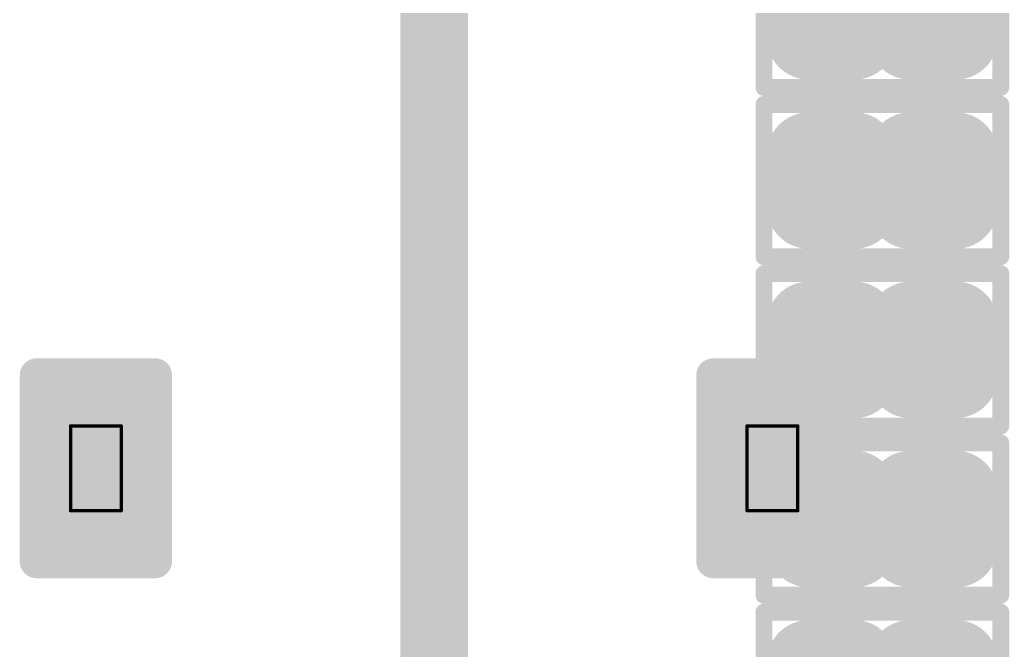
# Model space of a CAD drawing. Header units: millimetres. Extents: x 169 to 355, y 129 to 253.
# Drawn here: x 182.775 to 185.7, y 152.463 to 154.325 of the extents above; entities that cross this region are included whole.
import ezdxf

# ---------------------------------------------------------------- set-up
doc = ezdxf.new("R2010")
doc.units = ezdxf.units.MM
for name, color, linetype in [('BottomLayer', 5, 'Continuous'), ('BottomOverlay', 54, 'Continuous'), ('BottomPaste', 16, 'Continuous'), ('BottomSolder', 6, 'Continuous'), ('Mechanical1', 6, 'Continuous'), ('Mechanical15', 56, 'Continuous'), ('TopLayer', 1, 'Continuous'), ('TopPaste', 8, 'Continuous'), ('TopSolder', 216, 'Continuous')]:
    doc.layers.add(name, color=color, linetype=linetype)

# ---------------------------------------------------------------- blocks, each defined once
blk = doc.blocks.new('R01005_B_576')
at = {"layer": 'BottomLayer', "const_width": 0.0225}
for points in [[(-0.2287, 0.0775, 1), (-0.2063, 0.0775, 1)], [(-0.0937, 0.0775, 1), (-0.0712, 0.0775, 1)], [(0.0712, 0.0775, 1), (0.0937, 0.0775, 1)], [(0.2063, 0.0775, 1), (0.2287, 0.0775, 1)], [(-0.2287, -0.0775, 1), (-0.2063, -0.0775, 1)], [(-0.0937, -0.0775, 1), (-0.0712, -0.0775, 1)], [(0.0712, -0.0775, 1), (0.0937, -0.0775, 1)], [(0.2063, -0.0775, 1), (0.2287, -0.0775, 1)]]:
    blk.add_lwpolyline(points, format="xyb", close=True, dxfattribs=at)
at = {"layer": 'BottomLayer'}
for points in [[(-0.0825, -0.1), (-0.0825, 0.1), (-0.2175, -0.1), (-0.2175, 0.1)], [(0.2175, -0.1), (0.2175, 0.1), (0.0825, -0.1), (0.0825, 0.1)], [(-0.06, -0.0775), (-0.06, 0.0775), (-0.24, -0.0775), (-0.24, 0.0775)], [(0.24, -0.0775), (0.24, 0.0775), (0.06, -0.0775), (0.06, 0.0775)]]:
    blk.add_solid(points, dxfattribs=at)
at = {"layer": 'BottomPaste', "const_width": 0.0225}
for points in [[(-0.2287, 0.0775, 1), (-0.2063, 0.0775, 1)], [(-0.0937, 0.0775, 1), (-0.0712, 0.0775, 1)], [(0.0712, 0.0775, 1), (0.0937, 0.0775, 1)], [(0.2063, 0.0775, 1), (0.2287, 0.0775, 1)], [(-0.2287, -0.0775, 1), (-0.2063, -0.0775, 1)], [(-0.0937, -0.0775, 1), (-0.0712, -0.0775, 1)], [(0.0712, -0.0775, 1), (0.0937, -0.0775, 1)], [(0.2063, -0.0775, 1), (0.2287, -0.0775, 1)]]:
    blk.add_lwpolyline(points, format="xyb", close=True, dxfattribs=at)
at = {"layer": 'BottomPaste'}
for points in [[(-0.0825, -0.1), (-0.0825, 0.1), (-0.2175, -0.1), (-0.2175, 0.1)], [(0.2175, -0.1), (0.2175, 0.1), (0.0825, -0.1), (0.0825, 0.1)], [(-0.06, -0.0775), (-0.06, 0.0775), (-0.24, -0.0775), (-0.24, 0.0775)], [(0.24, -0.0775), (0.24, 0.0775), (0.06, -0.0775), (0.06, 0.0775)]]:
    blk.add_solid(points, dxfattribs=at)
at = {"layer": 'BottomSolder', "const_width": 0.1241}
for points in [[(-0.2795, 0.0775, 1), (-0.1555, 0.0775, 1)], [(-0.1445, 0.0775, 1), (-0.0204, 0.0775, 1)], [(0.0204, 0.0775, 1), (0.1445, 0.0775, 1)], [(0.1555, 0.0775, 1), (0.2795, 0.0775, 1)], [(-0.2795, -0.0775, 1), (-0.1555, -0.0775, 1)], [(-0.1445, -0.0775, 1), (-0.0204, -0.0775, 1)], [(0.0204, -0.0775, 1), (0.1445, -0.0775, 1)], [(0.1555, -0.0775, 1), (0.2795, -0.0775, 1)]]:
    blk.add_lwpolyline(points, format="xyb", close=True, dxfattribs=at)
at = {"layer": 'BottomSolder'}
for points in [[(-0.0825, -0.2016), (-0.0825, 0.2016), (-0.2175, -0.2016), (-0.2175, 0.2016)], [(0.2175, -0.2016), (0.2175, 0.2016), (0.0825, -0.2016), (0.0825, 0.2016)], [(0.0416, -0.0775), (0.0416, 0.0775), (-0.3416, -0.0775), (-0.3416, 0.0775)], [(0.3416, -0.0775), (0.3416, 0.0775), (-0.0416, -0.0775), (-0.0416, 0.0775)]]:
    blk.add_solid(points, dxfattribs=at)
at = {"layer": 'Mechanical1', "const_width": 0.05}
for points in [[(-0.1999, 0.0999), (-0.1999, -0.1001)], [(0.2001, 0.0999), (-0.1999, 0.0999)], [(0.2001, 0.0999), (0.2001, -0.1001)], [(0.2001, -0.1001), (-0.1999, -0.1001)]]:
    blk.add_lwpolyline(points, dxfattribs=at)
at = {"layer": 'Mechanical1', "const_width": 0.025}
for points in [[(-0.2124, 0.0999, 1), (-0.1874, 0.0999, 1)], [(-0.2124, 0.0999, 1), (-0.1874, 0.0999, 1)], [(0.1876, 0.0999, 1), (0.2126, 0.0999, 1)], [(0.1876, 0.0999, 1), (0.2126, 0.0999, 1)], [(-0.2124, -0.1001, 1), (-0.1874, -0.1001, 1)], [(-0.2124, -0.1001, 1), (-0.1874, -0.1001, 1)], [(0.1876, -0.1001, 1), (0.2126, -0.1001, 1)], [(0.1876, -0.1001, 1), (0.2126, -0.1001, 1)]]:
    blk.add_lwpolyline(points, format="xyb", close=True, dxfattribs=at)
at = {"layer": 'Mechanical15', "const_width": 0.05}
for points in [[(-0.35, 0.225), (-0.35, -0.225)], [(0.35, 0.225), (-0.35, 0.225)], [(0.35, 0.225), (0.35, -0.225)], [(0, 0.125), (0, -0.125)], [(0.15, 0), (-0.15, 0)], [(0.35, -0.225), (-0.35, -0.225)]]:
    blk.add_lwpolyline(points, dxfattribs=at)
at = {"layer": 'Mechanical15', "const_width": 0.025}
for points in [[(-0.3625, 0.225, 1), (-0.3375, 0.225, 1)], [(-0.3625, 0.225, 1), (-0.3375, 0.225, 1)], [(0.3375, 0.225, 1), (0.3625, 0.225, 1)], [(0.3375, 0.225, 1), (0.3625, 0.225, 1)], [(-0.0125, 0.125, 1), (0.0125, 0.125, 1)], [(-0.1625, 0, 1), (-0.1375, 0, 1)], [(0.1375, 0, 1), (0.1625, 0, 1)], [(-0.0125, -0.125, 1), (0.0125, -0.125, 1)], [(-0.3625, -0.225, 1), (-0.3375, -0.225, 1)], [(-0.3625, -0.225, 1), (-0.3375, -0.225, 1)], [(0.3375, -0.225, 1), (0.3625, -0.225, 1)], [(0.3375, -0.225, 1), (0.3625, -0.225, 1)]]:
    blk.add_lwpolyline(points, format="xyb", close=True, dxfattribs=at)
blk = doc.blocks.new('R01005_B_577')
at = {"layer": 'BottomLayer', "const_width": 0.0225}
for points in [[(-0.2287, 0.0775, 1), (-0.2063, 0.0775, 1)], [(-0.0937, 0.0775, 1), (-0.0712, 0.0775, 1)], [(0.0712, 0.0775, 1), (0.0937, 0.0775, 1)], [(0.2063, 0.0775, 1), (0.2287, 0.0775, 1)], [(-0.2287, -0.0775, 1), (-0.2063, -0.0775, 1)], [(-0.0937, -0.0775, 1), (-0.0712, -0.0775, 1)], [(0.0712, -0.0775, 1), (0.0937, -0.0775, 1)], [(0.2063, -0.0775, 1), (0.2287, -0.0775, 1)]]:
    blk.add_lwpolyline(points, format="xyb", close=True, dxfattribs=at)
at = {"layer": 'BottomLayer'}
for points in [[(-0.0825, -0.1), (-0.0825, 0.1), (-0.2175, -0.1), (-0.2175, 0.1)], [(0.2175, -0.1), (0.2175, 0.1), (0.0825, -0.1), (0.0825, 0.1)], [(-0.06, -0.0775), (-0.06, 0.0775), (-0.24, -0.0775), (-0.24, 0.0775)], [(0.24, -0.0775), (0.24, 0.0775), (0.06, -0.0775), (0.06, 0.0775)]]:
    blk.add_solid(points, dxfattribs=at)
at = {"layer": 'BottomPaste', "const_width": 0.0225}
for points in [[(-0.2287, 0.0775, 1), (-0.2063, 0.0775, 1)], [(-0.0937, 0.0775, 1), (-0.0712, 0.0775, 1)], [(0.0712, 0.0775, 1), (0.0937, 0.0775, 1)], [(0.2063, 0.0775, 1), (0.2287, 0.0775, 1)], [(-0.2287, -0.0775, 1), (-0.2063, -0.0775, 1)], [(-0.0937, -0.0775, 1), (-0.0712, -0.0775, 1)], [(0.0712, -0.0775, 1), (0.0937, -0.0775, 1)], [(0.2063, -0.0775, 1), (0.2287, -0.0775, 1)]]:
    blk.add_lwpolyline(points, format="xyb", close=True, dxfattribs=at)
at = {"layer": 'BottomPaste'}
for points in [[(-0.0825, -0.1), (-0.0825, 0.1), (-0.2175, -0.1), (-0.2175, 0.1)], [(0.2175, -0.1), (0.2175, 0.1), (0.0825, -0.1), (0.0825, 0.1)], [(-0.06, -0.0775), (-0.06, 0.0775), (-0.24, -0.0775), (-0.24, 0.0775)], [(0.24, -0.0775), (0.24, 0.0775), (0.06, -0.0775), (0.06, 0.0775)]]:
    blk.add_solid(points, dxfattribs=at)
at = {"layer": 'BottomSolder', "const_width": 0.1241}
for points in [[(-0.2795, 0.0775, 1), (-0.1555, 0.0775, 1)], [(-0.1445, 0.0775, 1), (-0.0204, 0.0775, 1)], [(0.0204, 0.0775, 1), (0.1445, 0.0775, 1)], [(0.1555, 0.0775, 1), (0.2795, 0.0775, 1)], [(-0.2795, -0.0775, 1), (-0.1555, -0.0775, 1)], [(-0.1445, -0.0775, 1), (-0.0204, -0.0775, 1)], [(0.0204, -0.0775, 1), (0.1445, -0.0775, 1)], [(0.1555, -0.0775, 1), (0.2795, -0.0775, 1)]]:
    blk.add_lwpolyline(points, format="xyb", close=True, dxfattribs=at)
at = {"layer": 'BottomSolder'}
for points in [[(-0.0825, -0.2016), (-0.0825, 0.2016), (-0.2175, -0.2016), (-0.2175, 0.2016)], [(0.2175, -0.2016), (0.2175, 0.2016), (0.0825, -0.2016), (0.0825, 0.2016)], [(0.0416, -0.0775), (0.0416, 0.0775), (-0.3416, -0.0775), (-0.3416, 0.0775)], [(0.3416, -0.0775), (0.3416, 0.0775), (-0.0416, -0.0775), (-0.0416, 0.0775)]]:
    blk.add_solid(points, dxfattribs=at)
at = {"layer": 'Mechanical1', "const_width": 0.05}
for points in [[(-0.1999, 0.0999), (-0.1999, -0.1001)], [(0.2001, 0.0999), (-0.1999, 0.0999)], [(0.2001, 0.0999), (0.2001, -0.1001)], [(0.2001, -0.1001), (-0.1999, -0.1001)]]:
    blk.add_lwpolyline(points, dxfattribs=at)
at = {"layer": 'Mechanical1', "const_width": 0.025}
for points in [[(-0.2124, 0.0999, 1), (-0.1874, 0.0999, 1)], [(-0.2124, 0.0999, 1), (-0.1874, 0.0999, 1)], [(0.1876, 0.0999, 1), (0.2126, 0.0999, 1)], [(0.1876, 0.0999, 1), (0.2126, 0.0999, 1)], [(-0.2124, -0.1001, 1), (-0.1874, -0.1001, 1)], [(-0.2124, -0.1001, 1), (-0.1874, -0.1001, 1)], [(0.1876, -0.1001, 1), (0.2126, -0.1001, 1)], [(0.1876, -0.1001, 1), (0.2126, -0.1001, 1)]]:
    blk.add_lwpolyline(points, format="xyb", close=True, dxfattribs=at)
at = {"layer": 'Mechanical15', "const_width": 0.05}
for points in [[(-0.35, 0.225), (-0.35, -0.225)], [(0.35, 0.225), (-0.35, 0.225)], [(0.35, 0.225), (0.35, -0.225)], [(0, 0.125), (0, -0.125)], [(0.15, 0), (-0.15, 0)], [(0.35, -0.225), (-0.35, -0.225)]]:
    blk.add_lwpolyline(points, dxfattribs=at)
at = {"layer": 'Mechanical15', "const_width": 0.025}
for points in [[(-0.3625, 0.225, 1), (-0.3375, 0.225, 1)], [(-0.3625, 0.225, 1), (-0.3375, 0.225, 1)], [(0.3375, 0.225, 1), (0.3625, 0.225, 1)], [(0.3375, 0.225, 1), (0.3625, 0.225, 1)], [(-0.0125, 0.125, 1), (0.0125, 0.125, 1)], [(-0.1625, 0, 1), (-0.1375, 0, 1)], [(0.1375, 0, 1), (0.1625, 0, 1)], [(-0.0125, -0.125, 1), (0.0125, -0.125, 1)], [(-0.3625, -0.225, 1), (-0.3375, -0.225, 1)], [(-0.3625, -0.225, 1), (-0.3375, -0.225, 1)], [(0.3375, -0.225, 1), (0.3625, -0.225, 1)], [(0.3375, -0.225, 1), (0.3625, -0.225, 1)]]:
    blk.add_lwpolyline(points, format="xyb", close=True, dxfattribs=at)
blk = doc.blocks.new('R01005_B_578')
at = {"layer": 'BottomLayer', "const_width": 0.0225}
for points in [[(-0.2287, 0.0775, 1), (-0.2063, 0.0775, 1)], [(-0.0937, 0.0775, 1), (-0.0712, 0.0775, 1)], [(0.0712, 0.0775, 1), (0.0937, 0.0775, 1)], [(0.2063, 0.0775, 1), (0.2287, 0.0775, 1)], [(-0.2287, -0.0775, 1), (-0.2063, -0.0775, 1)], [(-0.0937, -0.0775, 1), (-0.0712, -0.0775, 1)], [(0.0712, -0.0775, 1), (0.0937, -0.0775, 1)], [(0.2063, -0.0775, 1), (0.2287, -0.0775, 1)]]:
    blk.add_lwpolyline(points, format="xyb", close=True, dxfattribs=at)
at = {"layer": 'BottomLayer'}
for points in [[(-0.0825, -0.1), (-0.0825, 0.1), (-0.2175, -0.1), (-0.2175, 0.1)], [(0.2175, -0.1), (0.2175, 0.1), (0.0825, -0.1), (0.0825, 0.1)], [(-0.06, -0.0775), (-0.06, 0.0775), (-0.24, -0.0775), (-0.24, 0.0775)], [(0.24, -0.0775), (0.24, 0.0775), (0.06, -0.0775), (0.06, 0.0775)]]:
    blk.add_solid(points, dxfattribs=at)
at = {"layer": 'BottomPaste', "const_width": 0.0225}
for points in [[(-0.2287, 0.0775, 1), (-0.2063, 0.0775, 1)], [(-0.0937, 0.0775, 1), (-0.0712, 0.0775, 1)], [(0.0712, 0.0775, 1), (0.0937, 0.0775, 1)], [(0.2063, 0.0775, 1), (0.2287, 0.0775, 1)], [(-0.2287, -0.0775, 1), (-0.2063, -0.0775, 1)], [(-0.0937, -0.0775, 1), (-0.0712, -0.0775, 1)], [(0.0712, -0.0775, 1), (0.0937, -0.0775, 1)], [(0.2063, -0.0775, 1), (0.2287, -0.0775, 1)]]:
    blk.add_lwpolyline(points, format="xyb", close=True, dxfattribs=at)
at = {"layer": 'BottomPaste'}
for points in [[(-0.0825, -0.1), (-0.0825, 0.1), (-0.2175, -0.1), (-0.2175, 0.1)], [(0.2175, -0.1), (0.2175, 0.1), (0.0825, -0.1), (0.0825, 0.1)], [(-0.06, -0.0775), (-0.06, 0.0775), (-0.24, -0.0775), (-0.24, 0.0775)], [(0.24, -0.0775), (0.24, 0.0775), (0.06, -0.0775), (0.06, 0.0775)]]:
    blk.add_solid(points, dxfattribs=at)
at = {"layer": 'BottomSolder', "const_width": 0.1241}
for points in [[(-0.2795, 0.0775, 1), (-0.1555, 0.0775, 1)], [(-0.1445, 0.0775, 1), (-0.0204, 0.0775, 1)], [(0.0204, 0.0775, 1), (0.1445, 0.0775, 1)], [(0.1555, 0.0775, 1), (0.2795, 0.0775, 1)], [(-0.2795, -0.0775, 1), (-0.1555, -0.0775, 1)], [(-0.1445, -0.0775, 1), (-0.0204, -0.0775, 1)], [(0.0204, -0.0775, 1), (0.1445, -0.0775, 1)], [(0.1555, -0.0775, 1), (0.2795, -0.0775, 1)]]:
    blk.add_lwpolyline(points, format="xyb", close=True, dxfattribs=at)
at = {"layer": 'BottomSolder'}
for points in [[(-0.0825, -0.2016), (-0.0825, 0.2016), (-0.2175, -0.2016), (-0.2175, 0.2016)], [(0.2175, -0.2016), (0.2175, 0.2016), (0.0825, -0.2016), (0.0825, 0.2016)], [(0.0416, -0.0775), (0.0416, 0.0775), (-0.3416, -0.0775), (-0.3416, 0.0775)], [(0.3416, -0.0775), (0.3416, 0.0775), (-0.0416, -0.0775), (-0.0416, 0.0775)]]:
    blk.add_solid(points, dxfattribs=at)
at = {"layer": 'Mechanical1', "const_width": 0.05}
for points in [[(-0.1999, 0.0999), (-0.1999, -0.1001)], [(0.2001, 0.0999), (-0.1999, 0.0999)], [(0.2001, 0.0999), (0.2001, -0.1001)], [(0.2001, -0.1001), (-0.1999, -0.1001)]]:
    blk.add_lwpolyline(points, dxfattribs=at)
at = {"layer": 'Mechanical1', "const_width": 0.025}
for points in [[(-0.2124, 0.0999, 1), (-0.1874, 0.0999, 1)], [(-0.2124, 0.0999, 1), (-0.1874, 0.0999, 1)], [(0.1876, 0.0999, 1), (0.2126, 0.0999, 1)], [(0.1876, 0.0999, 1), (0.2126, 0.0999, 1)], [(-0.2124, -0.1001, 1), (-0.1874, -0.1001, 1)], [(-0.2124, -0.1001, 1), (-0.1874, -0.1001, 1)], [(0.1876, -0.1001, 1), (0.2126, -0.1001, 1)], [(0.1876, -0.1001, 1), (0.2126, -0.1001, 1)]]:
    blk.add_lwpolyline(points, format="xyb", close=True, dxfattribs=at)
at = {"layer": 'Mechanical15', "const_width": 0.05}
for points in [[(-0.35, 0.225), (-0.35, -0.225)], [(0.35, 0.225), (-0.35, 0.225)], [(0.35, 0.225), (0.35, -0.225)], [(0, 0.125), (0, -0.125)], [(0.15, 0), (-0.15, 0)], [(0.35, -0.225), (-0.35, -0.225)]]:
    blk.add_lwpolyline(points, dxfattribs=at)
at = {"layer": 'Mechanical15', "const_width": 0.025}
for points in [[(-0.3625, 0.225, 1), (-0.3375, 0.225, 1)], [(-0.3625, 0.225, 1), (-0.3375, 0.225, 1)], [(0.3375, 0.225, 1), (0.3625, 0.225, 1)], [(0.3375, 0.225, 1), (0.3625, 0.225, 1)], [(-0.0125, 0.125, 1), (0.0125, 0.125, 1)], [(-0.1625, 0, 1), (-0.1375, 0, 1)], [(0.1375, 0, 1), (0.1625, 0, 1)], [(-0.0125, -0.125, 1), (0.0125, -0.125, 1)], [(-0.3625, -0.225, 1), (-0.3375, -0.225, 1)], [(-0.3625, -0.225, 1), (-0.3375, -0.225, 1)], [(0.3375, -0.225, 1), (0.3625, -0.225, 1)], [(0.3375, -0.225, 1), (0.3625, -0.225, 1)]]:
    blk.add_lwpolyline(points, format="xyb", close=True, dxfattribs=at)
blk = doc.blocks.new('R01005_B_592')
at = {"layer": 'BottomLayer', "const_width": 0.0225}
for points in [[(-0.2287, 0.0775, 1), (-0.2063, 0.0775, 1)], [(-0.0937, 0.0775, 1), (-0.0712, 0.0775, 1)], [(0.0712, 0.0775, 1), (0.0937, 0.0775, 1)], [(0.2063, 0.0775, 1), (0.2287, 0.0775, 1)], [(-0.2287, -0.0775, 1), (-0.2063, -0.0775, 1)], [(-0.0937, -0.0775, 1), (-0.0712, -0.0775, 1)], [(0.0712, -0.0775, 1), (0.0937, -0.0775, 1)], [(0.2063, -0.0775, 1), (0.2287, -0.0775, 1)]]:
    blk.add_lwpolyline(points, format="xyb", close=True, dxfattribs=at)
at = {"layer": 'BottomLayer'}
for points in [[(-0.0825, -0.1), (-0.0825, 0.1), (-0.2175, -0.1), (-0.2175, 0.1)], [(0.2175, -0.1), (0.2175, 0.1), (0.0825, -0.1), (0.0825, 0.1)], [(-0.06, -0.0775), (-0.06, 0.0775), (-0.24, -0.0775), (-0.24, 0.0775)], [(0.24, -0.0775), (0.24, 0.0775), (0.06, -0.0775), (0.06, 0.0775)]]:
    blk.add_solid(points, dxfattribs=at)
at = {"layer": 'BottomPaste', "const_width": 0.0225}
for points in [[(-0.2287, 0.0775, 1), (-0.2063, 0.0775, 1)], [(-0.0937, 0.0775, 1), (-0.0712, 0.0775, 1)], [(0.0712, 0.0775, 1), (0.0937, 0.0775, 1)], [(0.2063, 0.0775, 1), (0.2287, 0.0775, 1)], [(-0.2287, -0.0775, 1), (-0.2063, -0.0775, 1)], [(-0.0937, -0.0775, 1), (-0.0712, -0.0775, 1)], [(0.0712, -0.0775, 1), (0.0937, -0.0775, 1)], [(0.2063, -0.0775, 1), (0.2287, -0.0775, 1)]]:
    blk.add_lwpolyline(points, format="xyb", close=True, dxfattribs=at)
at = {"layer": 'BottomPaste'}
for points in [[(-0.0825, -0.1), (-0.0825, 0.1), (-0.2175, -0.1), (-0.2175, 0.1)], [(0.2175, -0.1), (0.2175, 0.1), (0.0825, -0.1), (0.0825, 0.1)], [(-0.06, -0.0775), (-0.06, 0.0775), (-0.24, -0.0775), (-0.24, 0.0775)], [(0.24, -0.0775), (0.24, 0.0775), (0.06, -0.0775), (0.06, 0.0775)]]:
    blk.add_solid(points, dxfattribs=at)
at = {"layer": 'BottomSolder', "const_width": 0.1241}
for points in [[(-0.2795, 0.0775, 1), (-0.1555, 0.0775, 1)], [(-0.1445, 0.0775, 1), (-0.0204, 0.0775, 1)], [(0.0204, 0.0775, 1), (0.1445, 0.0775, 1)], [(0.1555, 0.0775, 1), (0.2795, 0.0775, 1)], [(-0.2795, -0.0775, 1), (-0.1555, -0.0775, 1)], [(-0.1445, -0.0775, 1), (-0.0204, -0.0775, 1)], [(0.0204, -0.0775, 1), (0.1445, -0.0775, 1)], [(0.1555, -0.0775, 1), (0.2795, -0.0775, 1)]]:
    blk.add_lwpolyline(points, format="xyb", close=True, dxfattribs=at)
at = {"layer": 'BottomSolder'}
for points in [[(-0.0825, -0.2016), (-0.0825, 0.2016), (-0.2175, -0.2016), (-0.2175, 0.2016)], [(0.2175, -0.2016), (0.2175, 0.2016), (0.0825, -0.2016), (0.0825, 0.2016)], [(0.0416, -0.0775), (0.0416, 0.0775), (-0.3416, -0.0775), (-0.3416, 0.0775)], [(0.3416, -0.0775), (0.3416, 0.0775), (-0.0416, -0.0775), (-0.0416, 0.0775)]]:
    blk.add_solid(points, dxfattribs=at)
at = {"layer": 'Mechanical1', "const_width": 0.05}
for points in [[(-0.1999, 0.0999), (-0.1999, -0.1001)], [(0.2001, 0.0999), (-0.1999, 0.0999)], [(0.2001, 0.0999), (0.2001, -0.1001)], [(0.2001, -0.1001), (-0.1999, -0.1001)]]:
    blk.add_lwpolyline(points, dxfattribs=at)
at = {"layer": 'Mechanical1', "const_width": 0.025}
for points in [[(-0.2124, 0.0999, 1), (-0.1874, 0.0999, 1)], [(-0.2124, 0.0999, 1), (-0.1874, 0.0999, 1)], [(0.1876, 0.0999, 1), (0.2126, 0.0999, 1)], [(0.1876, 0.0999, 1), (0.2126, 0.0999, 1)], [(-0.2124, -0.1001, 1), (-0.1874, -0.1001, 1)], [(-0.2124, -0.1001, 1), (-0.1874, -0.1001, 1)], [(0.1876, -0.1001, 1), (0.2126, -0.1001, 1)], [(0.1876, -0.1001, 1), (0.2126, -0.1001, 1)]]:
    blk.add_lwpolyline(points, format="xyb", close=True, dxfattribs=at)
at = {"layer": 'Mechanical15', "const_width": 0.05}
for points in [[(-0.35, 0.225), (-0.35, -0.225)], [(0.35, 0.225), (-0.35, 0.225)], [(0.35, 0.225), (0.35, -0.225)], [(0, 0.125), (0, -0.125)], [(0.15, 0), (-0.15, 0)], [(0.35, -0.225), (-0.35, -0.225)]]:
    blk.add_lwpolyline(points, dxfattribs=at)
at = {"layer": 'Mechanical15', "const_width": 0.025}
for points in [[(-0.3625, 0.225, 1), (-0.3375, 0.225, 1)], [(-0.3625, 0.225, 1), (-0.3375, 0.225, 1)], [(0.3375, 0.225, 1), (0.3625, 0.225, 1)], [(0.3375, 0.225, 1), (0.3625, 0.225, 1)], [(-0.0125, 0.125, 1), (0.0125, 0.125, 1)], [(-0.1625, 0, 1), (-0.1375, 0, 1)], [(0.1375, 0, 1), (0.1625, 0, 1)], [(-0.0125, -0.125, 1), (0.0125, -0.125, 1)], [(-0.3625, -0.225, 1), (-0.3375, -0.225, 1)], [(-0.3625, -0.225, 1), (-0.3375, -0.225, 1)], [(0.3375, -0.225, 1), (0.3625, -0.225, 1)], [(0.3375, -0.225, 1), (0.3625, -0.225, 1)]]:
    blk.add_lwpolyline(points, format="xyb", close=True, dxfattribs=at)
blk = doc.blocks.new('R01005_B_593')
at = {"layer": 'BottomLayer', "const_width": 0.0225}
for points in [[(-0.2287, 0.0775, 1), (-0.2063, 0.0775, 1)], [(-0.0937, 0.0775, 1), (-0.0712, 0.0775, 1)], [(0.0712, 0.0775, 1), (0.0937, 0.0775, 1)], [(0.2063, 0.0775, 1), (0.2287, 0.0775, 1)], [(-0.2287, -0.0775, 1), (-0.2063, -0.0775, 1)], [(-0.0937, -0.0775, 1), (-0.0712, -0.0775, 1)], [(0.0712, -0.0775, 1), (0.0937, -0.0775, 1)], [(0.2063, -0.0775, 1), (0.2287, -0.0775, 1)]]:
    blk.add_lwpolyline(points, format="xyb", close=True, dxfattribs=at)
at = {"layer": 'BottomLayer'}
for points in [[(-0.0825, -0.1), (-0.0825, 0.1), (-0.2175, -0.1), (-0.2175, 0.1)], [(0.2175, -0.1), (0.2175, 0.1), (0.0825, -0.1), (0.0825, 0.1)], [(-0.06, -0.0775), (-0.06, 0.0775), (-0.24, -0.0775), (-0.24, 0.0775)], [(0.24, -0.0775), (0.24, 0.0775), (0.06, -0.0775), (0.06, 0.0775)]]:
    blk.add_solid(points, dxfattribs=at)
at = {"layer": 'BottomPaste', "const_width": 0.0225}
for points in [[(-0.2287, 0.0775, 1), (-0.2063, 0.0775, 1)], [(-0.0937, 0.0775, 1), (-0.0712, 0.0775, 1)], [(0.0712, 0.0775, 1), (0.0937, 0.0775, 1)], [(0.2063, 0.0775, 1), (0.2287, 0.0775, 1)], [(-0.2287, -0.0775, 1), (-0.2063, -0.0775, 1)], [(-0.0937, -0.0775, 1), (-0.0712, -0.0775, 1)], [(0.0712, -0.0775, 1), (0.0937, -0.0775, 1)], [(0.2063, -0.0775, 1), (0.2287, -0.0775, 1)]]:
    blk.add_lwpolyline(points, format="xyb", close=True, dxfattribs=at)
at = {"layer": 'BottomPaste'}
for points in [[(-0.0825, -0.1), (-0.0825, 0.1), (-0.2175, -0.1), (-0.2175, 0.1)], [(0.2175, -0.1), (0.2175, 0.1), (0.0825, -0.1), (0.0825, 0.1)], [(-0.06, -0.0775), (-0.06, 0.0775), (-0.24, -0.0775), (-0.24, 0.0775)], [(0.24, -0.0775), (0.24, 0.0775), (0.06, -0.0775), (0.06, 0.0775)]]:
    blk.add_solid(points, dxfattribs=at)
at = {"layer": 'BottomSolder', "const_width": 0.1241}
for points in [[(-0.2795, 0.0775, 1), (-0.1555, 0.0775, 1)], [(-0.1445, 0.0775, 1), (-0.0204, 0.0775, 1)], [(0.0204, 0.0775, 1), (0.1445, 0.0775, 1)], [(0.1555, 0.0775, 1), (0.2795, 0.0775, 1)], [(-0.2795, -0.0775, 1), (-0.1555, -0.0775, 1)], [(-0.1445, -0.0775, 1), (-0.0204, -0.0775, 1)], [(0.0204, -0.0775, 1), (0.1445, -0.0775, 1)], [(0.1555, -0.0775, 1), (0.2795, -0.0775, 1)]]:
    blk.add_lwpolyline(points, format="xyb", close=True, dxfattribs=at)
at = {"layer": 'BottomSolder'}
for points in [[(-0.0825, -0.2016), (-0.0825, 0.2016), (-0.2175, -0.2016), (-0.2175, 0.2016)], [(0.2175, -0.2016), (0.2175, 0.2016), (0.0825, -0.2016), (0.0825, 0.2016)], [(0.0416, -0.0775), (0.0416, 0.0775), (-0.3416, -0.0775), (-0.3416, 0.0775)], [(0.3416, -0.0775), (0.3416, 0.0775), (-0.0416, -0.0775), (-0.0416, 0.0775)]]:
    blk.add_solid(points, dxfattribs=at)
at = {"layer": 'Mechanical1', "const_width": 0.05}
for points in [[(-0.1999, 0.0999), (-0.1999, -0.1001)], [(0.2001, 0.0999), (-0.1999, 0.0999)], [(0.2001, 0.0999), (0.2001, -0.1001)], [(0.2001, -0.1001), (-0.1999, -0.1001)]]:
    blk.add_lwpolyline(points, dxfattribs=at)
at = {"layer": 'Mechanical1', "const_width": 0.025}
for points in [[(-0.2124, 0.0999, 1), (-0.1874, 0.0999, 1)], [(-0.2124, 0.0999, 1), (-0.1874, 0.0999, 1)], [(0.1876, 0.0999, 1), (0.2126, 0.0999, 1)], [(0.1876, 0.0999, 1), (0.2126, 0.0999, 1)], [(-0.2124, -0.1001, 1), (-0.1874, -0.1001, 1)], [(-0.2124, -0.1001, 1), (-0.1874, -0.1001, 1)], [(0.1876, -0.1001, 1), (0.2126, -0.1001, 1)], [(0.1876, -0.1001, 1), (0.2126, -0.1001, 1)]]:
    blk.add_lwpolyline(points, format="xyb", close=True, dxfattribs=at)
at = {"layer": 'Mechanical15', "const_width": 0.05}
for points in [[(-0.35, 0.225), (-0.35, -0.225)], [(0.35, 0.225), (-0.35, 0.225)], [(0.35, 0.225), (0.35, -0.225)], [(0, 0.125), (0, -0.125)], [(0.15, 0), (-0.15, 0)], [(0.35, -0.225), (-0.35, -0.225)]]:
    blk.add_lwpolyline(points, dxfattribs=at)
at = {"layer": 'Mechanical15', "const_width": 0.025}
for points in [[(-0.3625, 0.225, 1), (-0.3375, 0.225, 1)], [(-0.3625, 0.225, 1), (-0.3375, 0.225, 1)], [(0.3375, 0.225, 1), (0.3625, 0.225, 1)], [(0.3375, 0.225, 1), (0.3625, 0.225, 1)], [(-0.0125, 0.125, 1), (0.0125, 0.125, 1)], [(-0.1625, 0, 1), (-0.1375, 0, 1)], [(0.1375, 0, 1), (0.1625, 0, 1)], [(-0.0125, -0.125, 1), (0.0125, -0.125, 1)], [(-0.3625, -0.225, 1), (-0.3375, -0.225, 1)], [(-0.3625, -0.225, 1), (-0.3375, -0.225, 1)], [(0.3375, -0.225, 1), (0.3625, -0.225, 1)], [(0.3375, -0.225, 1), (0.3625, -0.225, 1)]]:
    blk.add_lwpolyline(points, format="xyb", close=True, dxfattribs=at)
blk = doc.blocks.new('R03015_1410')
at = {"layer": 'Mechanical1'}
for points, const_width in [([(-0.1499, 0.0751), (0.15, 0.0751)], 0.05), ([(-0.1499, 0.0751), (-0.1499, -0.0749)], 0.05), ([(0.15, 0.0751), (0.15, -0.0749)], 0.05), ([(-0.125, 0.075), (0.125, 0.075)], 0.01), ([(-0.125, 0.075), (-0.125, -0.075)], 0.01), ([(0.125, 0.075), (0.125, -0.075)], 0.01), ([(-0.1499, -0.0749), (0.15, -0.0749)], 0.05), ([(-0.125, -0.075), (0.125, -0.075)], 0.01)]:
    blk.add_lwpolyline(points, dxfattribs=dict(at, const_width=const_width))
for points, const_width in [([(-0.1624, 0.0751, 1), (-0.1374, 0.0751, 1)], 0.025), ([(-0.1624, 0.0751, 1), (-0.1374, 0.0751, 1)], 0.025), ([(0.1375, 0.0751, 1), (0.1625, 0.0751, 1)], 0.025), ([(0.1375, 0.0751, 1), (0.1625, 0.0751, 1)], 0.025), ([(-0.1275, 0.075, 1), (-0.1225, 0.075, 1)], 0.005), ([(-0.1275, 0.075, 1), (-0.1225, 0.075, 1)], 0.005), ([(0.1225, 0.075, 1), (0.1275, 0.075, 1)], 0.005), ([(0.1225, 0.075, 1), (0.1275, 0.075, 1)], 0.005), ([(-0.1624, -0.0749, 1), (-0.1374, -0.0749, 1)], 0.025), ([(-0.1624, -0.0749, 1), (-0.1374, -0.0749, 1)], 0.025), ([(0.1375, -0.0749, 1), (0.1625, -0.0749, 1)], 0.025), ([(0.1375, -0.0749, 1), (0.1625, -0.0749, 1)], 0.025), ([(-0.1275, -0.075, 1), (-0.1225, -0.075, 1)], 0.005), ([(-0.1275, -0.075, 1), (-0.1225, -0.075, 1)], 0.005), ([(0.1225, -0.075, 1), (0.1275, -0.075, 1)], 0.005), ([(0.1225, -0.075, 1), (0.1275, -0.075, 1)], 0.005)]:
    blk.add_lwpolyline(points, format="xyb", close=True, dxfattribs=dict(at, const_width=const_width))
at = {"layer": 'Mechanical15', "const_width": 0.1}
for points in [[(-0.275, 0.175), (0.275, 0.175)], [(-0.275, 0.175), (-0.275, -0.175)], [(0.275, 0.175), (0.275, -0.175)], [(-0.275, -0.175), (0.275, -0.175)]]:
    blk.add_lwpolyline(points, dxfattribs=at)
at = {"layer": 'Mechanical15', "const_width": 0.05}
for points in [[(-0.3, 0.175, 1), (-0.25, 0.175, 1)], [(-0.3, 0.175, 1), (-0.25, 0.175, 1)], [(0.25, 0.175, 1), (0.3, 0.175, 1)], [(0.25, 0.175, 1), (0.3, 0.175, 1)], [(-0.3, -0.175, 1), (-0.25, -0.175, 1)], [(-0.3, -0.175, 1), (-0.25, -0.175, 1)], [(0.25, -0.175, 1), (0.3, -0.175, 1)], [(0.25, -0.175, 1), (0.3, -0.175, 1)]]:
    blk.add_lwpolyline(points, format="xyb", close=True, dxfattribs=at)
at = {"layer": 'TopLayer', "const_width": 0.025}
for points in [[(-0.1575, 0.05, 1), (-0.1325, 0.05, 1)], [(-0.1075, 0.05, 1), (-0.0825, 0.05, 1)], [(0.0825, 0.05, 1), (0.1075, 0.05, 1)], [(0.1325, 0.05, 1), (0.1575, 0.05, 1)], [(-0.1575, -0.05, 1), (-0.1325, -0.05, 1)], [(-0.1075, -0.05, 1), (-0.0825, -0.05, 1)], [(0.0825, -0.05, 1), (0.1075, -0.05, 1)], [(0.1325, -0.05, 1), (0.1575, -0.05, 1)]]:
    blk.add_lwpolyline(points, format="xyb", close=True, dxfattribs=at)
at = {"layer": 'TopLayer'}
for points in [[(-0.145, 0.075), (-0.145, -0.075), (-0.095, 0.075), (-0.095, -0.075)], [(0.095, 0.075), (0.095, -0.075), (0.145, 0.075), (0.145, -0.075)], [(-0.17, 0.05), (-0.17, -0.05), (-0.07, 0.05), (-0.07, -0.05)], [(0.07, 0.05), (0.07, -0.05), (0.17, 0.05), (0.17, -0.05)]]:
    blk.add_solid(points, dxfattribs=at)
at = {"layer": 'TopPaste', "const_width": 0.025}
for points in [[(-0.1575, 0.05, 1), (-0.1325, 0.05, 1)], [(-0.1075, 0.05, 1), (-0.0825, 0.05, 1)], [(0.0825, 0.05, 1), (0.1075, 0.05, 1)], [(0.1325, 0.05, 1), (0.1575, 0.05, 1)], [(-0.1575, -0.05, 1), (-0.1325, -0.05, 1)], [(-0.1075, -0.05, 1), (-0.0825, -0.05, 1)], [(0.0825, -0.05, 1), (0.1075, -0.05, 1)], [(0.1325, -0.05, 1), (0.1575, -0.05, 1)]]:
    blk.add_lwpolyline(points, format="xyb", close=True, dxfattribs=at)
at = {"layer": 'TopPaste'}
for points in [[(-0.145, 0.075), (-0.145, -0.075), (-0.095, 0.075), (-0.095, -0.075)], [(0.095, 0.075), (0.095, -0.075), (0.145, 0.075), (0.145, -0.075)], [(-0.17, 0.05), (-0.17, -0.05), (-0.07, 0.05), (-0.07, -0.05)], [(0.07, 0.05), (0.07, -0.05), (0.17, 0.05), (0.17, -0.05)]]:
    blk.add_solid(points, dxfattribs=at)
at = {"layer": 'TopSolder', "const_width": 0.1266}
for points in [[(-0.2083, 0.05, 1), (-0.0817, 0.05, 1)], [(-0.1583, 0.05, 1), (-0.0317, 0.05, 1)], [(0.0317, 0.05, 1), (0.1583, 0.05, 1)], [(0.0817, 0.05, 1), (0.2083, 0.05, 1)], [(-0.2083, -0.05, 1), (-0.0817, -0.05, 1)], [(-0.1583, -0.05, 1), (-0.0317, -0.05, 1)], [(0.0317, -0.05, 1), (0.1583, -0.05, 1)], [(0.0817, -0.05, 1), (0.2083, -0.05, 1)]]:
    blk.add_lwpolyline(points, format="xyb", close=True, dxfattribs=at)
at = {"layer": 'TopSolder'}
for points in [[(-0.145, 0.1766), (-0.145, -0.1766), (-0.095, 0.1766), (-0.095, -0.1766)], [(0.095, 0.1766), (0.095, -0.1766), (0.145, 0.1766), (0.145, -0.1766)], [(-0.2716, 0.05), (-0.2716, -0.05), (0.0316, 0.05), (0.0316, -0.05)], [(-0.0316, 0.05), (-0.0316, -0.05), (0.2716, 0.05), (0.2716, -0.05)]]:
    blk.add_solid(points, dxfattribs=at)
blk = doc.blocks.new('R03015_1411')
at = {"layer": 'Mechanical1'}
for points, const_width in [([(-0.1499, 0.0751), (0.15, 0.0751)], 0.05), ([(-0.1499, 0.0751), (-0.1499, -0.0749)], 0.05), ([(0.15, 0.0751), (0.15, -0.0749)], 0.05), ([(-0.125, 0.075), (0.125, 0.075)], 0.01), ([(-0.125, 0.075), (-0.125, -0.075)], 0.01), ([(0.125, 0.075), (0.125, -0.075)], 0.01), ([(-0.1499, -0.0749), (0.15, -0.0749)], 0.05), ([(-0.125, -0.075), (0.125, -0.075)], 0.01)]:
    blk.add_lwpolyline(points, dxfattribs=dict(at, const_width=const_width))
for points, const_width in [([(-0.1624, 0.0751, 1), (-0.1374, 0.0751, 1)], 0.025), ([(-0.1624, 0.0751, 1), (-0.1374, 0.0751, 1)], 0.025), ([(0.1375, 0.0751, 1), (0.1625, 0.0751, 1)], 0.025), ([(0.1375, 0.0751, 1), (0.1625, 0.0751, 1)], 0.025), ([(-0.1275, 0.075, 1), (-0.1225, 0.075, 1)], 0.005), ([(-0.1275, 0.075, 1), (-0.1225, 0.075, 1)], 0.005), ([(0.1225, 0.075, 1), (0.1275, 0.075, 1)], 0.005), ([(0.1225, 0.075, 1), (0.1275, 0.075, 1)], 0.005), ([(-0.1624, -0.0749, 1), (-0.1374, -0.0749, 1)], 0.025), ([(-0.1624, -0.0749, 1), (-0.1374, -0.0749, 1)], 0.025), ([(0.1375, -0.0749, 1), (0.1625, -0.0749, 1)], 0.025), ([(0.1375, -0.0749, 1), (0.1625, -0.0749, 1)], 0.025), ([(-0.1275, -0.075, 1), (-0.1225, -0.075, 1)], 0.005), ([(-0.1275, -0.075, 1), (-0.1225, -0.075, 1)], 0.005), ([(0.1225, -0.075, 1), (0.1275, -0.075, 1)], 0.005), ([(0.1225, -0.075, 1), (0.1275, -0.075, 1)], 0.005)]:
    blk.add_lwpolyline(points, format="xyb", close=True, dxfattribs=dict(at, const_width=const_width))
at = {"layer": 'Mechanical15', "const_width": 0.1}
for points in [[(-0.275, 0.175), (0.275, 0.175)], [(-0.275, 0.175), (-0.275, -0.175)], [(0.275, 0.175), (0.275, -0.175)], [(-0.275, -0.175), (0.275, -0.175)]]:
    blk.add_lwpolyline(points, dxfattribs=at)
at = {"layer": 'Mechanical15', "const_width": 0.05}
for points in [[(-0.3, 0.175, 1), (-0.25, 0.175, 1)], [(-0.3, 0.175, 1), (-0.25, 0.175, 1)], [(0.25, 0.175, 1), (0.3, 0.175, 1)], [(0.25, 0.175, 1), (0.3, 0.175, 1)], [(-0.3, -0.175, 1), (-0.25, -0.175, 1)], [(-0.3, -0.175, 1), (-0.25, -0.175, 1)], [(0.25, -0.175, 1), (0.3, -0.175, 1)], [(0.25, -0.175, 1), (0.3, -0.175, 1)]]:
    blk.add_lwpolyline(points, format="xyb", close=True, dxfattribs=at)
at = {"layer": 'TopLayer', "const_width": 0.025}
for points in [[(-0.1575, 0.05, 1), (-0.1325, 0.05, 1)], [(-0.1075, 0.05, 1), (-0.0825, 0.05, 1)], [(0.0825, 0.05, 1), (0.1075, 0.05, 1)], [(0.1325, 0.05, 1), (0.1575, 0.05, 1)], [(-0.1575, -0.05, 1), (-0.1325, -0.05, 1)], [(-0.1075, -0.05, 1), (-0.0825, -0.05, 1)], [(0.0825, -0.05, 1), (0.1075, -0.05, 1)], [(0.1325, -0.05, 1), (0.1575, -0.05, 1)]]:
    blk.add_lwpolyline(points, format="xyb", close=True, dxfattribs=at)
at = {"layer": 'TopLayer'}
for points in [[(-0.145, 0.075), (-0.145, -0.075), (-0.095, 0.075), (-0.095, -0.075)], [(0.095, 0.075), (0.095, -0.075), (0.145, 0.075), (0.145, -0.075)], [(-0.17, 0.05), (-0.17, -0.05), (-0.07, 0.05), (-0.07, -0.05)], [(0.07, 0.05), (0.07, -0.05), (0.17, 0.05), (0.17, -0.05)]]:
    blk.add_solid(points, dxfattribs=at)
at = {"layer": 'TopPaste', "const_width": 0.025}
for points in [[(-0.1575, 0.05, 1), (-0.1325, 0.05, 1)], [(-0.1075, 0.05, 1), (-0.0825, 0.05, 1)], [(0.0825, 0.05, 1), (0.1075, 0.05, 1)], [(0.1325, 0.05, 1), (0.1575, 0.05, 1)], [(-0.1575, -0.05, 1), (-0.1325, -0.05, 1)], [(-0.1075, -0.05, 1), (-0.0825, -0.05, 1)], [(0.0825, -0.05, 1), (0.1075, -0.05, 1)], [(0.1325, -0.05, 1), (0.1575, -0.05, 1)]]:
    blk.add_lwpolyline(points, format="xyb", close=True, dxfattribs=at)
at = {"layer": 'TopPaste'}
for points in [[(-0.145, 0.075), (-0.145, -0.075), (-0.095, 0.075), (-0.095, -0.075)], [(0.095, 0.075), (0.095, -0.075), (0.145, 0.075), (0.145, -0.075)], [(-0.17, 0.05), (-0.17, -0.05), (-0.07, 0.05), (-0.07, -0.05)], [(0.07, 0.05), (0.07, -0.05), (0.17, 0.05), (0.17, -0.05)]]:
    blk.add_solid(points, dxfattribs=at)
at = {"layer": 'TopSolder', "const_width": 0.1266}
for points in [[(-0.2083, 0.05, 1), (-0.0817, 0.05, 1)], [(-0.1583, 0.05, 1), (-0.0317, 0.05, 1)], [(0.0317, 0.05, 1), (0.1583, 0.05, 1)], [(0.0817, 0.05, 1), (0.2083, 0.05, 1)], [(-0.2083, -0.05, 1), (-0.0817, -0.05, 1)], [(-0.1583, -0.05, 1), (-0.0317, -0.05, 1)], [(0.0317, -0.05, 1), (0.1583, -0.05, 1)], [(0.0817, -0.05, 1), (0.2083, -0.05, 1)]]:
    blk.add_lwpolyline(points, format="xyb", close=True, dxfattribs=at)
at = {"layer": 'TopSolder'}
for points in [[(-0.145, 0.1766), (-0.145, -0.1766), (-0.095, 0.1766), (-0.095, -0.1766)], [(0.095, 0.1766), (0.095, -0.1766), (0.145, 0.1766), (0.145, -0.1766)], [(-0.2716, 0.05), (-0.2716, -0.05), (0.0316, 0.05), (0.0316, -0.05)], [(-0.0316, 0.05), (-0.0316, -0.05), (0.2716, 0.05), (0.2716, -0.05)]]:
    blk.add_solid(points, dxfattribs=at)

msp = doc.modelspace()

# ---------------------------------------------------------------- linework, layer by layer
at = {"layer": 'BottomOverlay', "const_width": 0.2}
msp.add_lwpolyline([(184, 137), (184, 165)], dxfattribs=at)

# ---------------------------------------------------------------- block references
for name, p, rotation in [('R01005_B_578', (185.325, 154.35), 180), ('R01005_B_577', (185.325, 153.85), 180), ('R01005_B_576', (185.325, 153.35), 180), ('R03015_1411', (183, 153), 90), ('R03015_1410', (185, 153), 90), ('R01005_B_593', (185.325, 152.85), 180), ('R01005_B_592', (185.325, 152.35), 180)]:
    msp.add_blockref(name, p, dxfattribs=dict(rotation=rotation))

doc.saveas('drawing.dxf')
